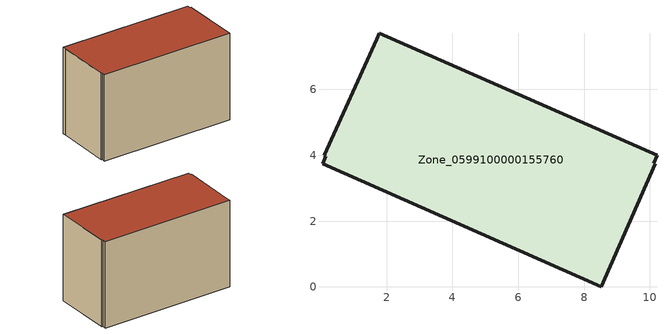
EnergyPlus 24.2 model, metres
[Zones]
Zone_0599100000155760
 floor ground (C_G): 0.05,3.75 0.15,3.98 0.1,4 1.7,7.52 1.78,7.71 10.21,4 10.11,3.76 10.16,3.74 8.52,0 z0
 wall outside (C_F): 0.15,3.98 0.05,3.75 8.52,0 10.16,3.74 10.11,3.76 10.21,4 1.78,7.71 1.7,7.52 0.1,4 0.15,3.98 z0:5.91
 roof outside (C_R): 10.11,3.76 10.21,4 1.78,7.71 1.7,7.52 0.1,4 0.15,3.98 0.05,3.75 8.52,0 10.16,3.74 z5.91
[BUILDING]
Pand.0599100000155760: North Axis=0; Terrain=City; Loads Convergence Tolerance Value=0.04; Temperature Convergence Tolerance Value=0.4; Solar Distribution=FullExterior; Maximum Number of Warmup Days=25; Minimum Number of Warmup Days=1
[Site:Location]
Rotterdam.The.Hague.AP_ZH_NLD Design_Conditions: Latitude=51.96; Longitude=4.45; Time Zone=1; Elevation=-4.5
[SITE:GROUNDTEMPERATURE:BUILDINGSURFACE]
18, 18, 18, 18, 18, 18, 18, 18, 18, 18, 18, 18
[MATERIAL] Thermal Absorptance=0.9; Solar Absorptance=0.7; Visible Absorptance=0.7
Name | Roughness | Thickness | Conductivity | Density | Specific Heat
G.TC.1946-1964 | MediumSmooth | 0.15 | 1 | 540 | 1210
F.TC.1946-1964 | Rough | 0.3 | 0.857143 | 1920 | 840
R.TC.1946-1964 | MediumRough | 0.2 | 0.235294 | 1500 | 1000
[CONSTRUCTION]
C_G: G.TC.1946-1964
C_F: F.TC.1946-1964
C_R: R.TC.1946-1964
[ZONE]
Zone_0599100000155760: Type=1; Multiplier=1; Ceiling Height=Autocalculate; Volume=Autocalculate; Floor Area=autocalculate; Part of Total Floor Area=Yes
[ZONEINFILTRATION:DESIGNFLOWRATE]
Infil_Zone_0599100000155760: Zone or ZoneList or Space or SpaceList=Zone_0599100000155760; Schedule=AlwaysOn; Design Flow Rate Calculation Method=Flow/Area; Flow Rate per Floor Area=0.003; Constant Term Coefficient=1; Temperature Term Coefficient=0; Velocity Term Coefficient=0; Velocity Squared Term Coefficient=0
[HVACTEMPLATE:ZONE:IDEALLOADSAIRSYSTEM]
Zone_0599100000155760: Maximum Heating Supply Air Temperature=50; Minimum Cooling Supply Air Temperature=13; Maximum Heating Supply Air Humidity Ratio=0.0156; Minimum Cooling Supply Air Humidity Ratio=0.0077; Heating Limit=NoLimit; Cooling Limit=NoLimit; Dehumidification Control Type=ConstantSensibleHeatRatio; Cooling Sensible Heat Ratio=0.7; Dehumidification Setpoint=60; Humidification Control Type=None; Humidification Setpoint=30; Outdoor Air Method=None; Outdoor Air Flow Rate per Person=0.00944; Outdoor Air Flow Rate per Zone Floor Area=0; Outdoor Air Flow Rate per Zone=0; Demand Controlled Ventilation Type=None; Outdoor Air Economizer Type=NoEconomizer; Heat Recovery Type=None; Sensible Heat Recovery Effectiveness=0.7; Latent Heat Recovery Effectiveness=0.65
[ZONECONTROL:THERMOSTAT]
ThermostatControl_Zone_0599100000155760: Zone or ZoneList=Zone_0599100000155760; Control Type Schedule=DualSetpointControlType; Control 1=Thermostat_Zone_0599100000155760; Temperature Difference Between Cutout And Setpoint=0
[THERMOSTATSETPOINT:DUALSETPOINT]
Thermostat_Zone_0599100000155760: Heating Setpoint Temperature Schedule=HeatingSetpoint_Zone_0599100000155760; Cooling Setpoint Temperature Schedule=CoolingSetpoint_Zone_0599100000155760
[SCHEDULE:COMPACT]
HeatingSetpoint_Zone_0599100000155760: Through: 12/31, For: AllDays, Until: 24:00, 21
CoolingSetpoint_Zone_0599100000155760: Through: 12/31, For: AllDays, Until: 24:00, 24
DualSetpointControlType: Through: 12/31, For: AllDays, Until: 24:00, 4
AlwaysOn: Through: 12/31, For: AllDays, Until: 24:00, 1
